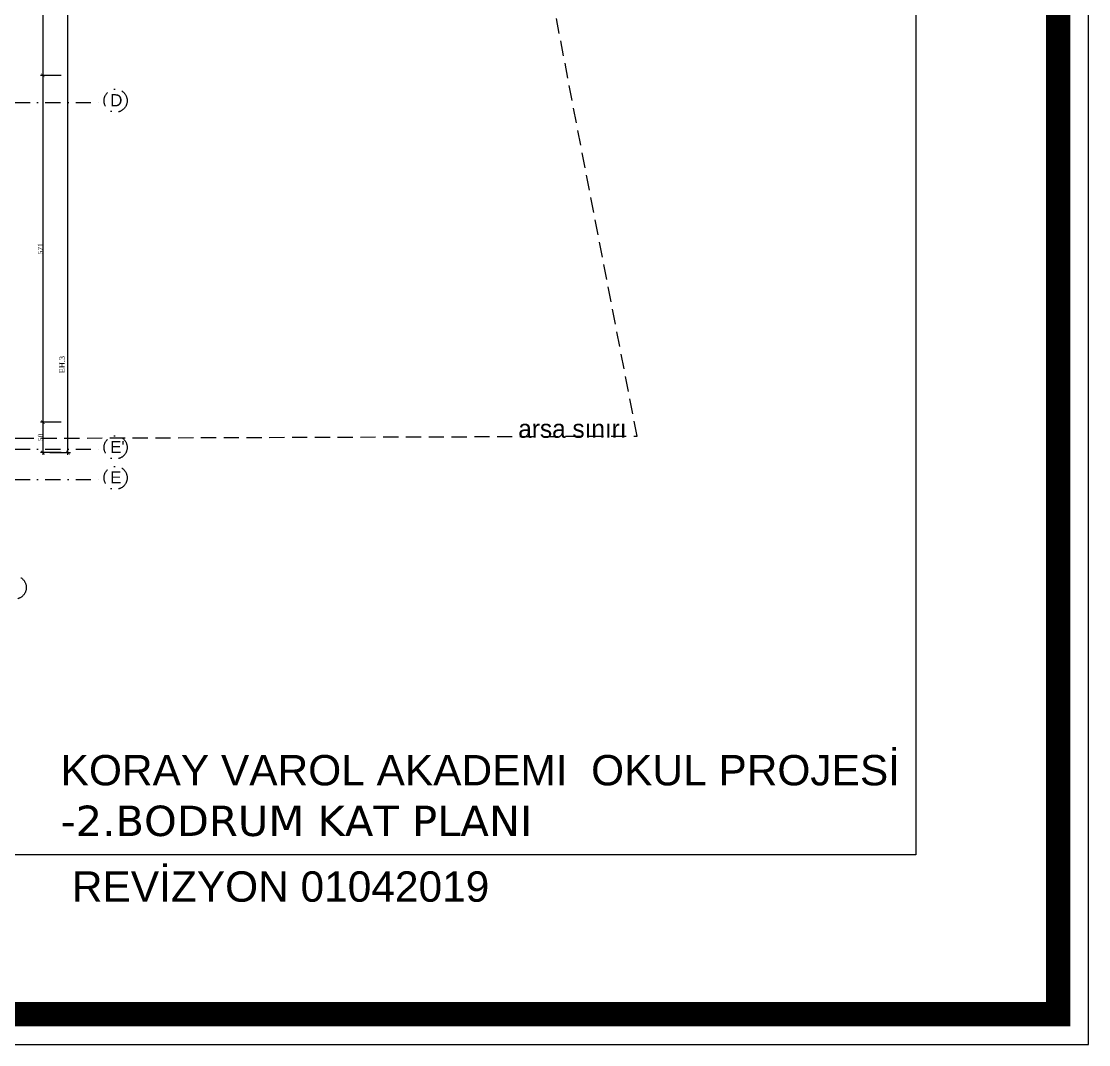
# Model space of a CAD drawing. Header units: millimetres. Extents: x -29311 to -3405, y 28913 to 42880.
# Drawn here: x -13788 to -12031, y 38241 to 39925 of the extents above; entities that cross this region are included whole.
import ezdxf
from ezdxf.enums import TextEntityAlignment as Align

# ---------------------------------------------------------------- set-up
doc = ezdxf.new("R2010")
doc.units = ezdxf.units.MM
for name, pattern in [('( Hidden )', [0.375, 0.25, -0.125]), ('DASHDOT', [1, 0.5, -0.25, 0, -0.25]), ('DASHDOT2', [0.5, 0.25, -0.125, 0, -0.125])]:
    doc.linetypes.add(name, pattern=pattern)
for name, color, linetype in [('A-AKS', 57, 'DASHDOT'), ('A-AKS.', 57, 'DASHDOT2'), ('A-YAZI', 136, 'Continuous'), ('vaz_bina2', 161, 'Continuous'), ('yazı1', 7, 'Continuous'), ('Yazılar', 253, 'Continuous')]:
    doc.layers.add(name, color=color, linetype=linetype)
doc.layers.add('olcu-plan', color=7, linetype='Continuous', lineweight=20)
doc.styles.add('HA_SMART', font='')
doc.styles.get("Standard").update_dxf_attribs({"font": 'arial.ttf'})
doc.styles.add('text1', font='arial.ttf')
doc.styles.add('YAZ-50', font='times.ttf', dxfattribs={"width": 0.9})
doc.styles.get('HA_SMART').set_extended_font_data('Sakkal Majalla')
doc.dimstyles.new('1-50-plan', dxfattribs={"dimtxt": 8, "dimasz": 6, "dimexe": 4, "dimexo": 4, "dimgap": 0.00625, "dimtad": 1, "dimdec": 0, "dimrnd": 0.0005, "dimzin": 9, "dimdsep": 46, "dimtxsty": 'YAZ-50', "dimblk": 'ARCHTICK', "dimcen": 0.025, "dimdle": 4, "dimadec": 0, "dimazin": 0, "dimtfac": 1, "dimtdec": 0, "dimtmove": 0, "dimatfit": 3, "dimfxl": 30, "dimfxlon": 1, "dimarcsym": 0})

# ---------------------------------------------------------------- blocks, each defined once
blk = doc.blocks.new('ANTET')
at = {"color": 251, "const_width": 20, "elevation": 0}
blk.add_lwpolyline([(-18595.04, -50619.36), (-18595.04, -52600.11), (-14668.24, -52600.11), (-14668.24, -50619.36)], close=True, dxfattribs=at)
at = {"layer": 'Yazılar', "elevation": 0}
for points in [[(-18620.04, -50594.36), (-18620.04, -52625.11), (-14643.24, -52625.11), (-14643.24, -50594.36)], [(-18397.88, -50768.01), (-14785.5, -50768.01), (-14785.5, -52468.87), (-18397.88, -52468.87)]]:
    blk.add_lwpolyline(points, close=True, dxfattribs=at)
blk = doc.blocks.new('_ArchTick')
at = {"color": 0, "linetype": 'ByBlock', "const_width": 0.15}
blk.add_lwpolyline([(-0.5, -0.5), (0.5, 0.5)], dxfattribs=at)
blk = doc.blocks.new('*D533')
at = {"layer": 'DEFPOINTS', "color": 0, "transparency": 16777216}
for p in [(-13543.1, 40271.2), (-13752.5, 39836.2), (-13546.6, 39836.2)]:
    blk.add_point(p, dxfattribs=at)
at = {"layer": 'olcu-plan', "color": 0, "lineweight": -2, "transparency": 16777216}
for p, q in [((-13722.5, 40271.2), (-13756.5, 40271.2)), ((-13752.5, 40275.2), (-13752.5, 39832.2)), ((-13722.5, 39836.2), (-13756.5, 39836.2))]:
    blk.add_line(p, q, dxfattribs=at)
at = {"layer": 'olcu-plan', "color": 0, "lineweight": -2, "transparency": 16777216, "xscale": 6, "yscale": 6, "zscale": 6}
for p, rotation in [((-13752.5, 40271.2), 90), ((-13752.5, 39836.2), 270)]:
    blk.add_blockref('_ArchTick', p, dxfattribs=dict(at, rotation=rotation))
at = {"layer": 'olcu-plan', "color": 0, "transparency": 16777216, "insert": (-13756.6, 40053.7), "char_height": 8, "attachment_point": 5, "rotation": 90, "style": 'YAZ-50'}
blk.add_mtext('435', dxfattribs=at)
blk = doc.blocks.new('*D534')
at = {"layer": 'DEFPOINTS', "color": 0, "transparency": 16777216}
for p in [(-13546.6, 39836.2), (-13752.5, 39265.4), (-13642.4, 39265.4)]:
    blk.add_point(p, dxfattribs=at)
at = {"layer": 'olcu-plan', "color": 0, "lineweight": -2, "transparency": 16777216}
for p, q in [((-13722.5, 39836.2), (-13756.5, 39836.2)), ((-13752.5, 39840.2), (-13752.5, 39261.4)), ((-13722.5, 39265.4), (-13756.5, 39265.4))]:
    blk.add_line(p, q, dxfattribs=at)
at = {"layer": 'olcu-plan', "color": 0, "lineweight": -2, "transparency": 16777216, "xscale": 6, "yscale": 6, "zscale": 6}
for p, rotation in [((-13752.5, 39836.2), 90), ((-13752.5, 39265.4), 270)]:
    blk.add_blockref('_ArchTick', p, dxfattribs=dict(at, rotation=rotation))
at = {"layer": 'olcu-plan', "color": 0, "transparency": 16777216, "insert": (-13756.6, 39550.8), "char_height": 8, "attachment_point": 5, "rotation": 90, "style": 'YAZ-50'}
blk.add_mtext('571', dxfattribs=at)
blk = doc.blocks.new('*D535')
at = {"layer": 'DEFPOINTS', "color": 0, "transparency": 16777216}
for p in [(-13642.4, 39265.4), (-13752.5, 39215.4), (-13635.9, 39215.4)]:
    blk.add_point(p, dxfattribs=at)
at = {"layer": 'olcu-plan', "color": 0, "lineweight": -2, "transparency": 16777216}
for p, q in [((-13752.5, 39269.4), (-13752.5, 39211.4)), ((-13722.5, 39265.4), (-13756.5, 39265.4)), ((-13722.5, 39215.4), (-13756.5, 39215.4))]:
    blk.add_line(p, q, dxfattribs=at)
at = {"layer": 'olcu-plan', "color": 0, "lineweight": -2, "transparency": 16777216, "xscale": 6, "yscale": 6, "zscale": 6}
for p, rotation in [((-13752.5, 39265.4), 90), ((-13752.5, 39215.4), 270)]:
    blk.add_blockref('_ArchTick', p, dxfattribs=dict(at, rotation=rotation))
at = {"layer": 'olcu-plan', "color": 0, "transparency": 16777216, "insert": (-13756.6, 39240.4), "char_height": 8, "attachment_point": 5, "rotation": 90, "style": 'YAZ-50'}
blk.add_mtext('50', dxfattribs=at)
blk = doc.blocks.new('*D537')
at = {"layer": 'DEFPOINTS', "color": 0, "transparency": 16777216}
for p in [(-13752.5, 41320.3), (-13711.2, 41320.3), (-13752.5, 39215.4)]:
    blk.add_point(p, dxfattribs=at)
at = {"layer": 'olcu-plan', "color": 0, "lineweight": -2, "transparency": 16777216}
for p, q in [((-13711.2, 39211.4), (-13711.2, 41324.3)), ((-13741.2, 41320.3), (-13707.2, 41320.3)), ((-13741.2, 39215.4), (-13707.2, 39215.4))]:
    blk.add_line(p, q, dxfattribs=at)
at = {"layer": 'olcu-plan', "color": 0, "lineweight": -2, "transparency": 16777216, "xscale": 6, "yscale": 6, "zscale": 6}
for p, rotation in [((-13711.2, 41320.3), 90), ((-13711.2, 39215.4), 270)]:
    blk.add_blockref('_ArchTick', p, dxfattribs=dict(at, rotation=rotation))
at = {"layer": 'olcu-plan', "color": 0, "transparency": 16777216, "insert": (-13715.2, 40267.8), "char_height": 8, "attachment_point": 5, "rotation": 90, "style": 'YAZ-50'}
blk.add_mtext('2105', dxfattribs=at)
blk = doc.blocks.new('AKS')
at = {"layer": 'A-AKS.', "ltscale": 100}
for p, q in [((5206.6, 620.8), (5403.8, 620.8)), ((5206.6, 50), (5403.8, 50)), ((5206.6, 0), (5403.8, 0))]:
    blk.add_line(p, q, dxfattribs=at)
for centre in [(5422.6, 623.5), (5422.6, 52.7), (5422.6, 2.7), (5256.6, -177.9)]:
    blk.add_circle(centre, 19, dxfattribs=at)
at = {"layer": 'A-AKS.', "ltscale": 100, "char_height": 20, "width": 18.894, "attachment_point": 1, "style": 'text1'}
for s, insert in [('D', (5413.6, 634.3)), ("E'", (5413.6, 63.5)), ('E', (5413.6, 13.5))]:
    blk.add_mtext(s, dxfattribs=dict(at, insert=insert))

msp = doc.modelspace()

# ---------------------------------------------------------------- linework, layer by layer
at = {"layer": 'vaz_bina2', "linetype": '( Hidden )', "ltscale": 100}
msp.add_lwpolyline([(-19048.76, 41087.28), (-18805.18, 39221.08), (-13792.17, 39238.89), (-12774.38, 39242.51), (-13043.32, 40634.75), (-13285.11, 41117.08), (-13613.35, 41407.74), (-13970.55, 41596.35), (-14341.7, 41706.43), (-14710.49, 41755.81), (-19113.74, 41585.13)], close=True, dxfattribs=at)

# ---------------------------------------------------------------- block references
at = {"xscale": 2, "yscale": 2, "zscale": 2}
msp.add_blockref('ANTET', (17255.54, 143490.88, 0), dxfattribs=at)
at = {"layer": 'A-AKS'}
msp.add_blockref('AKS', (-19055.29, 39171.08), dxfattribs=at)

# ---------------------------------------------------------------- texts
at = {"layer": 'A-YAZI', "color": 7, "style": 'YAZ-50'}
msp.add_text('EH.3', height=9, rotation=90, dxfattribs=at).set_placement((-13716.29, 39360.12), align=Align.CENTER)
at = {"layer": 'yazı1', "linetype": 'ByBlock', "insert": (-12969.87, 39269.62), "char_height": 30, "width": 407.0194, "attachment_point": 1, "style": 'HA_SMART'}
msp.add_mtext('arsa sınırı', dxfattribs=at)
at = {"layer": 'yazı1', "insert": (-13723.17, 38717.48), "char_height": 50, "width": 1514.585, "attachment_point": 1}
msp.add_mtext('KORAY VAROL AKADEMI  OKUL PROJESİ{\\fVerdana|b0|i0|c162|p34;\\P-2.BODRUM KAT PLANI }', dxfattribs=at)
at = {"layer": 'yazı1', "color": 1, "insert": (-13704.68, 38525.93), "char_height": 50, "width": 1514.585, "attachment_point": 1}
msp.add_mtext('REVİZYON 01042019', dxfattribs=at)

# ---------------------------------------------------------------- dimensions: what is measured, and where the dimension line sits
at = {"layer": 'olcu-plan'}
for base, p1, p2, picture, middle in [((-13711.16, 41320.3), (-13752.51, 39215.35), (-13752.51, 41320.3), '*D537', (-13715.24, 40267.83)), ((-13752.51, 39836.17), (-13543.11, 40271.17), (-13546.63, 39836.17), '*D533', (-13756.59, 40053.67)), ((-13752.51, 39265.35), (-13546.63, 39836.17), (-13642.44, 39265.35), '*D534', (-13756.6, 39550.76)), ((-13752.51, 39215.35), (-13642.44, 39265.35), (-13635.91, 39215.35), '*D535', (-13756.59, 39240.35))]:
    dim = msp.add_linear_dim(base=base, p1=p1, p2=p2, angle=90, dimstyle='1-50-plan', dxfattribs=at)
    dim.commit()
    dim.dimension.update_dxf_attribs({"geometry": picture, "text_midpoint": middle})

doc.saveas('drawing.dxf')
